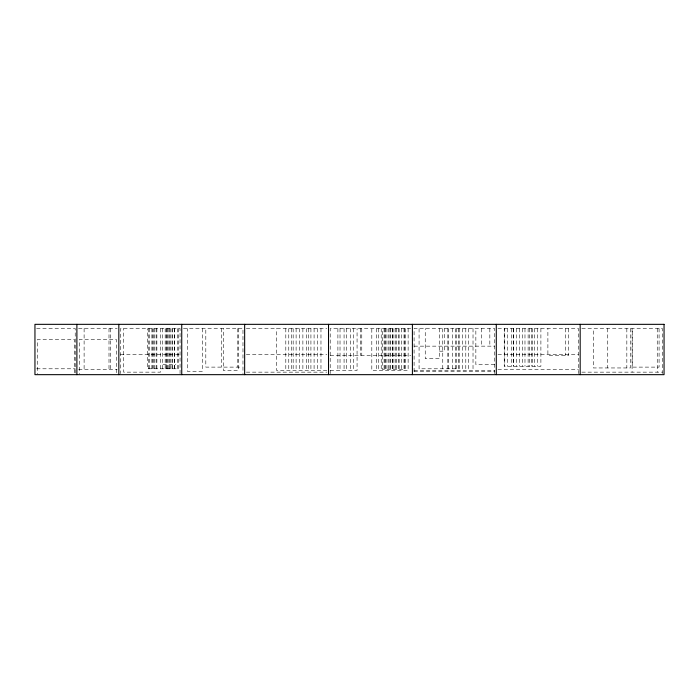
<?xml version="1.0" encoding="UTF-8"?>
<svg xmlns="http://www.w3.org/2000/svg" width="699" height="699" viewBox="0 0 699 699"><rect width="100%" height="100%" fill="white"/><g stroke="black" fill="none" stroke-linecap="round" stroke-linejoin="round"><path stroke-width="0.52" stroke-dasharray="3.5 2.62" d="M36.628 328.53L75.212 328.53L75.212 373.589M78.568 328.53L117.152 328.53M183.418 328.53L242.972 328.53L242.972 373.589M246.328 328.53L326.852 328.53M410.732 328.53L330.208 328.53L330.208 373.589M497.968 328.53L578.492 328.53L578.492 373.589M581.848 328.53L662.372 328.53L662.372 373.589M414.088 346.145L494.612 346.145M439.505 351.178L444.477 351.178L444.477 328.53M120.508 354.533L180.062 354.533M246.328 354.533L326.852 354.533M497.968 354.533L578.492 354.533M330.208 355.372L410.732 355.372M162.972 364.598L175.868 364.598M494.612 364.598L475.853 364.598L475.853 328.53M239.53 367.115L205.812 367.115L205.812 328.53M36.628 368.792L75.212 368.792M78.568 369.631L117.152 369.631M497.968 369.631L578.492 369.631M326.852 370.47L276.577 370.47L276.577 328.53M330.208 370.47L357.067 370.47L357.067 328.53M414.088 370.47L494.612 370.47M414.088 371.309L494.612 371.309M246.328 372.148L326.852 372.148M581.848 372.148L662.372 372.148M659.078 328.53L659.078 367.115L632.237 367.115L632.237 328.53M657.252 328.53L657.252 372.148M632.088 328.53L632.088 372.148M630.393 328.53L630.393 367.954L593.285 367.954L593.285 328.53M626.837 328.53L626.837 367.954M607.746 328.53L607.746 367.954M568.715 328.53L568.715 355.372L547.894 355.372L547.894 328.53M565.657 328.53L565.657 355.372M540.895 328.53L540.895 366.276L504.232 366.276L504.232 328.53M537.487 328.53L537.487 366.276M534.691 328.53L534.691 366.276M532.472 328.53L532.472 366.276M531.651 328.53L531.651 366.276M529.685 328.53L529.685 366.276M528.121 328.53L528.121 366.276M524.975 328.53L524.975 366.276M522.267 328.53L522.267 366.276M519.27 328.53L519.27 366.276M516.526 328.53L516.526 366.276M513.643 328.53L513.643 366.276M513.241 328.53L513.241 366.276M511.423 328.53L511.423 366.276M507.256 328.53L507.256 366.276M504.757 328.53L504.757 366.276M494.612 373.589L494.612 328.53L414.088 328.53L414.088 373.589M489.833 328.53L489.833 346.145M481.515 328.53L481.515 346.145M473.022 328.53L473.022 371.309M468.26 328.53L468.26 371.309M465.796 328.53L465.796 371.309M462.555 328.53L462.555 371.309M459.199 328.53L459.199 371.309M458.5 328.53L458.5 368.792L419.077 368.792L419.077 328.53M456.246 328.53L456.246 371.309M455.634 328.53L455.634 371.309M452.454 328.53L452.454 371.309M448.234 328.53L448.234 371.309M447.858 328.53L447.858 371.309M442.764 328.53L442.764 371.309M439.505 328.53L439.505 358.727L425.245 358.727L425.245 328.53M408.129 328.53L408.129 370.47L371.816 370.47L371.816 328.53M405.569 328.53L405.569 370.47M404.59 328.53L404.59 369.631L382.58 369.631L382.58 328.53M404.022 328.53L404.022 370.47M401.742 328.53L401.742 370.47M399.129 328.53L399.129 370.47M398.247 328.53L398.247 369.631M396.683 328.53L396.683 370.47M395.573 328.53L395.573 369.631M393.904 328.53L393.904 370.47M392.523 328.53L392.523 369.631M392.349 328.53L392.349 370.47M390.348 328.53L390.348 370.47M389.928 328.53L389.928 369.631M388.487 328.53L388.487 370.47M386.923 328.53L386.923 369.631M385.568 328.53L385.568 370.47M384.931 328.53L384.931 369.631M384.092 328.53L384.092 369.631M381.217 328.53L381.217 370.47M378.744 328.53L378.744 370.47M376.735 328.53L376.735 370.47M361.767 328.53L361.767 355.372M360.492 328.53L360.492 355.372M353.554 328.53L353.554 370.47M350.697 328.53L350.697 370.47M346.407 328.53L346.407 370.47M344.074 328.53L344.074 370.47M340.02 328.53L340.02 370.47M337.897 328.53L337.897 370.47M320.972 328.53L320.972 370.47M317.687 328.53L317.687 370.47M314.087 328.53L314.087 370.47M310.924 328.53L310.924 370.47M308.652 328.53L308.652 370.47M306.529 328.53L306.529 370.47M302.885 328.53L302.885 370.47M299.504 328.53L299.504 370.47M296.105 328.53L296.105 370.47M293.161 328.53L293.161 370.47M291.256 328.53L291.256 370.47M288.774 328.53L288.774 370.47M285.812 328.53L285.812 370.47M238.254 328.53L238.254 370.47L223.322 370.47L223.322 328.53M237.8 328.53L237.8 367.115M221.749 328.53L221.749 367.115M202.448 328.53L202.448 371.309L187.349 371.309L187.349 328.53M180.062 373.589L180.062 328.53L120.508 328.53L120.508 373.589M178.743 328.53L178.743 368.792L147.506 368.792L147.506 328.53M177.415 328.53L177.415 368.792M174.689 328.53L174.689 368.792M174.366 328.53L174.366 368.792M172.601 328.53L172.601 368.792M172.006 328.53L172.006 368.792M170.705 328.53L170.705 368.792M169.682 328.53L169.682 368.792M168.835 328.53L168.835 368.792M167.218 328.53L167.218 368.792M166.895 328.53L166.895 368.792M166.135 328.53L166.135 368.792M165.165 328.53L165.165 368.792M162.622 328.53L162.622 368.792M160.517 328.53L160.517 372.148L123.609 372.148L123.609 328.53M156.873 328.53L156.873 368.792M156.113 328.53L156.113 368.792M154.462 328.53L154.462 368.792M153.352 328.53L153.352 368.792M152.487 328.53L152.487 368.792M151.893 328.53L151.893 368.792M149.376 328.53L149.376 368.792M148.721 328.53L148.721 368.792M116.314 372.75L116.314 339.434L79.406 339.434L79.406 373.825M110.678 328.53L110.678 369.631M109 328.53L109 369.631M84.107 328.53L84.107 369.631M74.374 372.75L74.374 339.434L37.466 339.434L37.466 373.825"/><path stroke-width="1.05" d="M580.17 324.336L580.17 374.664M496.29 324.336L496.29 374.664M412.41 324.336L412.41 374.664M328.53 324.336L328.53 374.664M244.65 324.336L244.65 374.664M181.74 324.336L181.74 374.664M118.83 324.336L118.83 374.664M76.89 324.336L76.89 374.664M664.05 324.336L34.95 324.336L34.95 374.664L664.05 374.664L664.05 324.336"/></g></svg>
